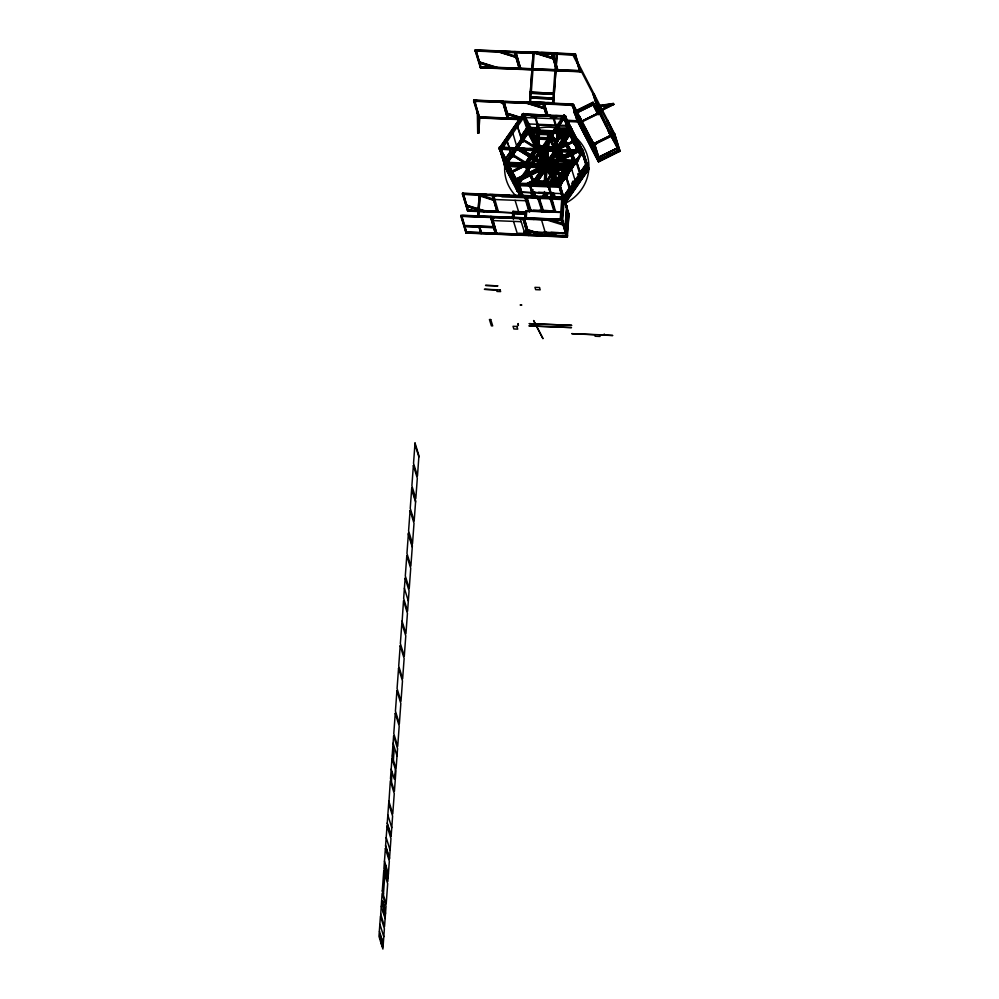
<?xml version="1.0" encoding="UTF-8"?>
<svg xmlns="http://www.w3.org/2000/svg" width="999" height="999" viewBox="0 0 999 999"><rect width="100%" height="100%" fill="white"/><g stroke="black" fill="none" stroke-linecap="round" stroke-linejoin="round"><path stroke-width="1.5" d="M536.875 124.463L536.288 138.337L537.175 138.374L537.724 124.338M551.61 134.003L553.571 139.76L537.999 139.136L538.648 130.17M556.83 126.111L557.355 125.25M380.731 914.21L382.093 893.531L386.026 906.23L384.54 926.523L380.619 913.835M388.961 801.585L390.322 780.906L394.255 793.606L392.769 813.898L388.848 801.198M402.135 621.39L403.496 600.711L407.43 613.386L405.944 633.691L402.01 621.003M392.495 757.304L393.119 748.726M379.87 939.272L378.971 936.35L380.444 916.058L384.378 928.758L382.892 949.05L379.87 939.272L380.257 933.878M382.48 903.321L382.642 901.098L384.915 908.416M383.266 894.542L383.341 893.456M391.421 781.668L392.12 772.077M383.379 894.929L384.865 874.637M385.714 865.171L385.402 869.517L388.074 878.171M393.381 760.189L394.018 751.61L392.757 747.552M380.656 941.795L381.044 936.413M385.664 874.462L385.901 871.165M383.604 906.955L383.766 904.719M383.441 913.098L383.791 908.403L381.655 901.535M381.431 944.317L381.83 938.935M383.903 914.572L384.24 909.889L385.464 913.848M390.01 832.791L390.06 832.055M384.752 910.651L384.89 908.353M395.479 769.717L394.293 779.095L391.183 769.08M382.954 942.569L382.629 947.027L381.506 943.393M562.225 219.318L460.914 215.222L460.914 216.321L562.187 220.304L562.25 219.418L462.487 215.484M562.125 220.105L460.839 216.109L466.096 233.067L567.37 237.063L562.125 220.105L563.798 197.24L462.512 193.244L462.512 194.343L563.798 198.339L563.861 197.452L540.584 196.528M541.321 52.56L575.399 53.896L580.581 71.753L480.407 67.795L475.162 50.837L475.224 49.95L538.224 52.435M473.688 100.125L473.688 101.236L572.814 105.145L572.814 104.033L473.688 100.125L478.446 115.497M464.76 225.437L464.76 226.536L493.568 227.672L493.631 226.773M474.45 100.362L479.508 117.795L474.875 101.748M466.933 205.282L466.858 206.169L484.103 211.526L484.165 210.639L466.933 205.282L466.958 206.468L484.103 211.526M474.6 100.862L474.537 101.748L476.024 101.324L476.086 100.437L474.6 100.862L474.625 102.048L477.01 101.361L477.072 100.474M466.958 206.468L467.02 205.582L483.179 210.602L483.116 211.488L484.165 210.639M466.096 233.067L461.401 216.808M513.274 212.887L467.694 211.101L462.512 193.244M496.878 67.345L495.829 68.194L479.67 63.174L479.645 61.988L496.878 67.345L496.815 68.244L479.57 62.875M480.407 67.795L480.407 66.696L555.794 69.668M479.795 118.019L478.696 133.179L477.759 133.142L478.808 117.77L520.666 119.418M477.759 133.142L478.096 128.596M477.222 194.892L477.285 194.006L493.444 199.026L493.469 200.212L476.236 194.855L476.298 193.968L493.381 199.912L480.606 195.305M479.32 193.769L477.697 216.771L479.32 193.769L480.207 193.943L478.533 216.808L480.157 193.794M495.829 68.194L495.891 67.308L479.732 62.288M498.626 51.074L498.563 51.973L515.796 57.33L515.771 56.144L499.612 51.124L499.55 52.01L515.709 57.03L498.626 51.074L499.55 52.01M491.108 217.507L491.108 216.408L496.291 234.253L491.046 217.295M492.707 195.542L492.782 194.643M499.925 101.374L499.862 102.26L502.734 103.159L502.797 102.26M493.469 194.68L498.526 212.1M493.568 226.561L493.494 227.46L464.697 226.323M499.2 149.138L538.523 150.687L499.2 149.138L499.263 147.14L538.661 148.901L529.582 148.551M503.184 102.398L503.184 101.299L508.366 119.143L508.441 118.244M496.228 234.041L496.291 233.154M497.827 212.075L492.644 195.329M503.933 162.213L503.858 164.211L503.996 162.425M519.38 118.169L507.629 114.523L507.604 113.337L520.529 117.345M504.557 164.236L504.42 166.021M514.36 51.698L519.418 69.131L514.36 51.698L536.775 52.585L536.713 53.471L552.872 58.504L552.934 57.605L539.722 53.496M514.997 52.622L514.997 51.523L520.179 69.368L514.935 52.41M520.117 69.156L520.179 68.269M512.437 217.432L512.799 211.426L526.685 211.975L526.273 210.652L563.086 212.1M512.874 217.033L512.799 211.426M513.199 218.706L513.723 211.463L514.185 212.924M513.261 218.918L513.786 211.676M513.761 218.731L514.11 212.725M519.093 183.404L522.652 196.016M519.243 183.891L519.18 184.79L520.666 184.353M519.343 184.191L519.268 185.077L521.653 184.39M521.353 163.998L521.291 164.897L524.163 165.784M521.853 166.708L521.977 164.922M525.786 114.435L525.711 115.335L524.225 115.759M522.34 164.048L522.277 164.935L524.075 165.497M544.205 107.792L526.972 102.435L526.91 103.334L544.143 108.691M526.76 114.473L526.698 115.372L524.313 116.059M544.055 108.391L527.897 103.372L527.959 102.472M521.74 195.792L521.678 196.678L524.55 197.577M524.55 165.921L524.475 166.821L523.988 165.21M547.527 102.61L553.508 102.847L529.52 101.698L529.458 102.585M553.796 97.865L553.796 98.963L529.87 98.014L529.87 96.915L553.858 98.077L529.87 96.915M554.145 93.082L554.133 94.181L530.219 93.244L530.219 92.145L554.208 93.294L530.219 92.145M533.204 51.873L533.191 52.822L557.117 53.771L557.13 52.822L553.483 104.258L557.167 52.972L533.204 51.873L529.557 103.309L533.254 52.023M522.777 196.416L522.852 195.517M525.237 165.946L525.174 166.845L524.675 165.235M505.781 161.925L527.971 128.996M525.936 165.971L525.874 166.87L525.374 165.26M528.671 129.021L528.608 129.92L524.075 115.26M522.764 217.857L527.822 235.289L523.189 219.243M524.375 195.891L528.995 211.95M522.914 218.356L522.852 219.243L521.053 218.694L521.128 217.794L523.014 218.656L520.142 217.757L520.067 218.656L522.939 219.543M531.843 131.356L529.458 132.043L529.27 130.357M527.022 164.223L526.96 165.122L525.462 165.547M523.401 218.781L523.464 217.894M524.999 196.815L525.062 195.916M528.009 164.261L527.934 165.16L525.561 165.846M524.912 217.72L525.337 211.925L525.799 213.386L522.502 213.262M528.633 165.185L528.496 166.97L525.624 166.084M524.987 217.932L525.412 212.125M525.474 217.732L525.736 213.174L467.632 210.889L467.694 209.99L496.391 211.126M525.724 218.182L526.273 210.652M532.904 231.83L524.812 231.98L566.658 233.629L567.707 212.525M525.811 218.431L526.361 210.901L562.787 212.225M537.362 231.756L525.224 231.743M526.161 218.881L526.773 210.664L526.81 211.388M527.197 210.939L526.323 211.363M534.34 114.773L539.06 131.144M533.329 131.418L533.266 132.305L530.369 131.406M529.67 184.99L529.595 185.889L525.274 184.54L525.337 183.641L528.221 184.54M526.361 234.303L566.52 235.876M535.039 114.798L540.197 132.58L540.259 131.693M530.357 185.015L530.294 185.914L533.891 184.877L534.128 181.83M527.809 229.72L527.747 230.607L544.979 235.964L545.042 235.077L527.809 229.72L527.834 230.906L543.993 235.926L545.042 235.077M527.834 230.906L527.909 230.007L544.055 235.04L543.993 235.926M535.601 131.506L535.539 132.392L539.135 131.369M531.006 209.965L530.057 210.939M539.123 132.417L536.251 131.531L536.251 130.419L537.3 130.669M536.588 131.543L536.525 132.43L539.223 131.656M538.011 114.922L537.949 115.809L535.252 116.583M537.749 146.915L536.675 146.878L537.337 137.912L563.736 138.948M538.086 127.997L538.086 126.898M533.778 196.815L534.103 192.332M533.828 196.978L534.153 192.47M538.698 130.32L537.512 146.466L538.511 146.703M545.129 148.114L544.83 152.148L541.033 154.033L537.537 151.86L537.812 147.74L541.595 145.866L545.129 148.114L545.067 147.178L545.629 148.988M534.615 196.84L534.94 192.357M539.485 130.207L538.873 139.311L537.337 134.328M534.752 197.015L534.989 192.507M538.449 146.503L539.622 130.357M534.927 195.767L535.139 192.819M535.889 182.555L535.826 183.441M538.723 143.769L539.685 130.557M536.338 181.88L536.213 182.567M538.049 152.347L538.723 148.376L542.132 146.428M538.761 147.615L538.836 146.716M540.259 132.792L540.197 133.679L539.572 131.656M539.747 148.938L539.635 150.824L541.196 151.786L542.894 150.949L542.994 149.063L541.433 148.102L539.747 148.938L541.458 148.189L542.994 149.063M543.306 103.983L543.306 102.872L546.79 115.01M544.143 103.109L547.489 115.035M539.697 164.723L539.76 163.836M540.197 167.432L540.322 165.647M530.307 209.927L530.344 210.589L542.42 211.064L538.374 197.427M540.684 164.773L540.746 163.873M554.757 211.101L542.644 211.076L538.598 197.44M545.779 103.184L545.716 104.071L544.23 104.495M544.23 131.843L544.155 132.742L539.835 131.393M542.257 164.623L542.195 165.509L537.687 150.949M546.765 103.222L546.703 104.108L544.318 104.795M508.416 164.186L542.894 165.547L543.019 163.761M540.596 153.759L543.943 151.598C546.116 152.522 541.995 150.861 544.155 148.589L544.742 148.039M548.326 184.141L547.702 182.118L547.702 183.217L541.758 182.992L541.82 182.093M545.491 131.893C545.042 129.395 545.978 134.066 548.364 132.78M546.99 159.952L544.355 150.312M542.445 183.017L542.519 182.118L543.081 183.941M543.968 164.897L543.968 163.799L507.005 162.338M552.16 54.083L552.16 52.984L557.342 70.829M552.922 53.222L557.979 70.654L553.346 54.595M541.683 210.377L537.637 197.852M543.818 184.378L543.743 185.265L548.076 186.613M553.234 54.008L553.171 54.908L555.556 54.221L555.619 53.322M543.131 197.527L543.394 192.819M544.118 184.053L545.254 167.37L546.178 167.407L545.042 184.091M546.078 156.131L548.001 130.894M546.94 148.139L547.002 147.253M548.176 131.106L548.613 133.604L549.313 133.629L548.813 132.018M542.644 211.076L542.619 210.414L548.663 210.652M543.843 197.29L544.18 192.645M545.679 184.927L546.815 169.418L545.879 169.38L544.73 185.302L547.989 186.313M546.94 154.857L547.277 150.2M547.502 147.103L548.026 141.109M548.189 137.8L548.526 133.142M549.837 115.385L549.775 116.284L553.034 117.283M544.055 197.565L544.492 191.571M546.952 157.879L548.863 130.719L549.375 132.73M554.632 53.284L554.57 54.183L553.071 54.608M543.319 210.439L539.26 197.914M544.767 197.327L545.104 192.682M547.527 159.54L548.888 140.934M544.83 197.54L545.179 192.894M545.854 183.579L546.878 169.63L545.879 169.38M547.589 159.753L549.063 139.598M549.3 136.488L549.575 131.631L548.826 138.649L537.112 138.374M547.989 163.948L547.852 165.734L572.489 166.708M547.002 183.192L547.077 182.305M549.562 148.239L549.625 147.352L550.187 149.163M548.788 165.772L548.926 163.986L557.067 164.148L550.973 163.898L552.459 168.694L571.116 169.43M544.305 148.039L550.262 148.277L550.262 147.165L550.886 149.201M548.963 132.517L550.449 132.093L550.524 131.194L549.025 131.618L549.05 132.817L551.436 132.13L551.436 131.019L549.125 131.918M532.504 102.909L553.446 103.746L553.446 102.635M545.754 218.744L545.691 219.63L562.924 224.987L562.986 224.101L545.754 218.744L562.986 224.101M549.487 166.908L550.124 167.82M545.354 232.317L546.028 235.077L541.508 219.842M546.678 219.668L546.74 218.781L562.899 223.801L562.837 224.688M571.615 170.255L552.397 169.493L550.911 164.71L551.56 155.782L572.814 155.382L574.812 161.426M550.961 164.847L551.61 155.931L572.989 155.532M551.261 165.185L551.198 166.071L549.712 166.508L565.284 176.224M553.134 139.872L551.997 135.24M553.571 139.76L552.085 134.003M556.48 131.543L554.083 132.23L554.02 133.129L556.418 132.43M557.767 131.493L557.592 133.154L554.72 132.255L554.72 131.156M552.397 169.493L553.009 160.427L574.775 161.289M554.732 211.551L550.686 196.928L552.872 203.983M556.493 115.647L556.431 116.546L553.721 117.32M551.386 196.953L555.681 211.95L555.744 211.051M553.633 169.543L554.283 160.627M555.731 147.39C556.893 149.513 558.641 148.039 554.87 152.098M552.16 197.577L552.222 196.678L562.699 197.053L561.076 220.055L560.189 219.88L561.913 197.165M552.41 196.241L552.622 193.307M553.159 185.964L553.184 182.342L553.184 183.441M552.472 196.453L552.684 193.519M553.434 183.242L553.371 184.128M556.118 147.615L556.268 144.468M556.493 141.533L557.167 131.044L556.056 147.402M557.417 131.468L557.979 134.378L558.741 133.516M554.083 186.001L554.308 183.067L545.129 182.917M557.092 145.966L558.104 131.081M557.979 134.378L552.759 116.396M558.266 131.993L558.204 132.879L559.69 132.455M558.366 132.28L558.291 133.179L560.676 132.492L560.739 131.593M557.155 156.955L557.217 156.156M574.75 162.238L572.764 156.194L551.51 156.593L552.984 161.376L574.75 162.238L574.875 160.627L573.051 154.733L557.892 155.369L549.388 139.073L557.717 155.22L557.117 165.896L545.679 181.806M539.472 131.156L559.602 131.943L559.615 130.994M556.043 184.852L555.981 185.752L558.853 186.638M561.026 116.721L561.088 115.834M555.057 211.026L554.982 211.913L550.561 197.615M562.012 116.758L562.075 115.872L563.873 116.421M558.678 184.965L562.237 197.577M563.648 116.821L563.723 115.934M562.699 132.567L553.833 147.677L562.574 133.491L561.738 132.992L563.224 137.412M517.557 183.791L559.365 184.99L562.937 197.602M561.413 164.111L562.837 170.717L569.88 170.991M561.95 156.793L562.062 155.195L555.631 143.506M561.888 164.098L563.286 170.579L564.048 160.052L562.912 156.393M562.425 156.781L562.537 155.17M565.147 131.768L564.922 133.554L567.32 132.867M557.042 178.883L562.799 170.567L562.912 168.956M562.837 170.717L562.1 167.345M563.548 160.989L563.611 160.19L574.875 160.627M566.071 132.705L566.133 131.806L567.932 132.368M572.127 53.983L572.065 54.87L574.937 55.757L575.012 54.87M567.469 128.059L567.469 129.158L557.267 128.759M569.555 104.121L569.492 105.007L572.365 105.906L572.34 104.72L570.541 104.158L570.479 105.045L572.265 105.607M567.719 132.767L567.782 131.88A42.32 40.197 -17.2 0 0 562.075 129.52M568.493 168.544L565.422 168.431C564.685 166.159 567.395 168.644 565.521 167.445M581.131 155.232L568.256 130.582M568.256 131.693L569.018 130.819M568.581 131.631L568.419 132.792L580.294 155.644M564.223 199.151L562.612 221.116L562.162 219.655M565.422 168.431L566.92 167.994L566.982 167.108M567.07 168.494L567.132 167.607M575.399 53.896L575.399 54.995L475.224 51.049L475.287 50.162L510.477 51.548M567.769 168.519L567.832 167.632M570.591 165.946L570.529 166.833L568.144 167.52L568.031 166.046M568.344 165.971L568.306 168.057M569.605 165.909L569.542 166.796L568.056 167.233M566.92 205.769L565.322 228.883L566.92 205.769L564.76 228.609M565.821 233.591L566.683 233.154L567.469 235.702L562 235.477M566.171 233.604L566.458 228.234M566.92 223.252C569.318 229.845 565.209 217.595 567.407 215.285M571.091 168.656L571.216 166.87M568.119 212.3L566.57 233.379L524.3 231.706M564.135 200.337L568.943 215.559L568.256 215.06M571.803 165.272L571.915 163.674L572.802 166.533M572.577 154.745L574.225 162.075L574.338 160.464M566.982 235.677L568.868 215.309M559.44 183.891L572.315 165.26L573.051 154.733L562.162 133.816L572.877 154.583L572.102 165.11L558.591 185.14M567.37 237.063L568.98 213.986L568.281 213.961L563.161 197.427L563.948 201.074M573.663 164.985L573.876 162.05L573.701 165.122M577.297 120.754L577.235 121.653L572.177 104.221L576.873 119.38M574.5 165.01L574.825 160.477L563.561 160.04L563.448 161.638L561.688 156.456M565.609 120.292L577.996 120.792L577.996 121.89L567.157 121.453M544.093 149.113L583.354 150.462L583.291 152.447L543.956 150.899L542.769 147.49L564.822 115.559L583.416 151.773L559.84 185.901L517.794 184.241L499.263 148.239L522.839 114.111L564.885 115.772L583.354 151.561L559.777 185.689L517.732 184.028L522.14 177.647M588.024 165.534L587.949 167.52L588.024 165.534L584.939 165.409M583.965 169.368L588.586 169.543L588.711 167.77M530.494 103.347L534.253 52.273M553.221 197.665L551.972 192.632L553.321 195.467M552.447 192.632L551.898 193.381M532.842 183.766L533.179 180.881L553.896 182.367L539.91 181.818M531.955 192.17L551.972 193.506L521.066 192.02M532.879 184.016L533.179 180.881M533.016 189.585L532.729 192.757L532.767 191.783M533.678 183.804L534.015 180.919M533.716 184.053L534.04 181.194M615.122 138.786L606.73 120.617L607.567 120.205L607.167 121.466L608.004 121.041M612.824 104.695L613.311 103.459L597.627 105.757L598.126 106.843L612.824 104.695L612.424 103.896L597.727 106.056M500.674 147.265L501.498 145.317L502.26 145.792L501.448 147.752M506.406 139.498L507.804 136.189M506.493 139.798L508.354 135.389L509.128 135.864L507.267 140.272M507.18 139.972L508.566 136.663M517.232 123.401L518.156 121.191M517.32 123.689L518.718 120.392M517.544 124.975L518.931 121.666M517.632 125.275L519.48 120.867M507.18 162.862L508.004 160.914L507.23 160.439M509.677 157.068L508.741 159.278L509.515 159.753L511.376 155.345M511.725 154.645L512.487 152.822L513.798 153.559M510.064 158.953L511.463 155.644M512.487 155.132L513.261 153.297M512.587 155.419C515.484 153.759 511.575 150.424 514.348 152.76L512.624 154.108M517.407 146.466L518.156 144.318L518.993 145.005L518.181 146.953M517.669 147.627L518.444 145.804L517.669 145.317M520.029 142.07L519.105 144.268L519.88 144.755L521.266 141.446M522.077 139.648L522.852 137.825L523.626 138.299L522.852 140.122M521.366 141.746L520.429 143.956L519.655 143.469M522.589 138.973L523.339 136.813L524.712 137.75L522.989 139.111M522.952 140.422L524.113 137.288M527.385 132.605L525.986 135.901L525.224 135.427M527.472 132.892L526.548 135.102L525.774 134.628M545.941 182.23L533.941 182.043L534.577 179.882L535.339 180.357M534.303 181.031L535.127 179.083M543.019 171.89L544.243 168.968L543.019 171.89L543.568 171.091M545.017 169.443L543.793 172.365L542.245 171.403M544.343 171.566L545.104 169.73L544.343 169.256M549.45 162.3L550.262 160.352M558.191 146.466L559.003 144.518M556.605 152.198L557.842 149.276L556.106 143.893M558.616 149.763L557.38 152.685L555.844 151.723M560.002 146.266L559.328 148.389L560.551 145.467L559.777 144.992M566.146 176.473L567.544 173.164L568.319 173.639L566.92 176.948L565.484 176.136L570.779 193.232M566.708 175.662L568.094 172.365L568.868 172.839L567.007 177.248M576.598 161.763L578.458 157.355L579.233 157.842L577.372 162.238L575.849 161.139M577.285 161.95L578.671 158.641L577.909 158.154M564.885 199.55L565.646 197.727L564.872 197.253M564.972 199.85L566.196 196.928M570.729 191.271L573.326 189.248L574.088 189.723L571.503 191.746L570.691 188.836C572.077 186.189 572.327 190.509 570.779 191.433M570.429 192.133L569.043 195.442L569.817 195.916L571.203 192.607M575.599 182.48L576.361 180.332L577.197 181.019L575.961 183.941M580.282 175.662L581.043 173.838L581.818 174.313L581.056 176.136M580.781 174.987C581.53 170.817 583.428 174.375 581.143 176.436M580.706 176.835L578.846 181.244L579.62 181.718L581.48 177.31L579.895 176.224M581.568 177.61L580.169 180.919L579.408 180.444L580.794 177.135L581.131 178.234M587.587 168.469L586.813 167.994L584.964 172.39L585.739 172.877L588.349 167.994L582.879 150.724L582.042 151.136M587.674 168.769L586.288 172.078L585.514 171.591L586.813 167.994M557.617 147.602L555.432 142.32L555.931 141.521L552.147 134.465L557.242 146.378M561.813 135.976L562.699 138.811L564.135 139.823L562.312 133.916L560.826 133.004L561.313 132.18L557.779 125.087L526.048 123.876M549.338 137.562L557.117 124.613M549.45 137.6L557.242 124.65M549.263 139.286L552.372 134.103C552.709 136.513 547.44 139.473 549.375 139.323M557.042 126.336L554.707 130.22L557.155 126.374M557.966 127.21L561.001 133.079L561.488 132.255L553.159 146.129L561.488 132.255L557.717 125.2M562.15 132.68L553.409 146.865L562.15 132.68L561.313 132.18M507.367 169.818L504.095 163.561L499.562 148.913L500.399 148.501L499.325 148.451L522.027 115.584M501.223 147.003L523.314 115.022L564.285 116.646L564.885 115.772M501.286 147.215L522.489 116.521M523.976 117.195L500.998 150.449L514.935 177.71M505.357 158.866L510.264 151.773M521.016 136.201L526.735 127.922M505.419 159.078L510.327 151.985M521.078 136.413L526.798 128.134M504.095 163.561L504.932 163.149L502.734 156.244M505.182 164.136L504.795 164.698L504.62 162.313M507.155 160.24L513.898 150.474M515.659 147.939L527.971 130.095L537.375 130.469M512.2 155.994L510.477 157.33L509.64 156.643L513.036 152.023M516.558 146.94L518.219 144.518M520.067 141.858L523.401 137.025L524.175 137.5L520.841 142.333C518.668 140.959 522.265 143.406 522.552 140.984M506.605 162.325L511.75 154.87L512.574 157.218L512.962 156.656L511.563 154.158M506.68 162.525L515.909 148.913M517.257 147.203L528.446 131.019L568.344 132.58L568.955 131.718L564.298 131.531M506.905 162.5C509.915 161.613 506.755 158.491 508.441 160.277M513.811 152.497L510.414 157.118M514.885 149.35L515.659 149.838L516.208 149.038M517.32 147.415L518.931 144.793M526.211 134.553L525.374 133.866L526.211 134.553L528.508 131.219L531.256 131.331M528.508 131.219L528.621 133.391L528.234 132.355M507.392 162.825L528.608 132.118M507.455 163.037L528.671 132.33M522.165 141.746L523.326 141.658L522.552 141.184M524.263 150.999L524.3 153.571L524.825 152.81M538.573 145.817L536.038 145.717L534.615 147.777L535.314 148.039M534.677 147.989L536.038 145.717M525.024 163.249L530.207 155.757M521.865 138.649L535.839 147.29L530.719 154.995M525.886 162L535.839 147.29M534.752 150.774L526.098 163.299L530.906 156.019L531.605 157.954L531.992 157.392L530.719 155.307M526.773 163.649L536.276 149.9M526.835 163.861L530.294 158.866M532.017 156.356L536.338 150.112M527.884 163.636L536.725 150.849M527.947 163.848L531.48 158.729M533.141 156.031L531.805 153.734L533.141 156.031L537.674 149.775M518.506 184.515L516.958 183.554L538.948 151.423L540.496 152.372L518.506 184.515L540.559 152.585M564.048 115.085L542.057 147.215L543.606 148.177L565.659 116.246L564.048 115.085L565.659 116.246M523.901 175.1L527.435 169.992M532.729 162.325L535.377 158.491M543.718 146.416L546.366 142.595M550.774 136.201L553.421 132.368M559.59 123.439L562.237 119.605M543.543 147.964L565.596 116.046M540.659 153.958L541.171 153.209M541.208 161.488L541.258 164.061L541.77 163.299M543.381 163.736L543.906 162.987L516.683 146.141M543.444 163.948L543.906 162.987M549.075 167.67L546.253 169.068L543.169 166.458L542.719 167.42M531.056 184.665L544.005 165.921L545.616 167.083L536.113 180.844M547.989 160.152L568.718 130.157M531.118 184.877L544.068 166.134M548.926 159.116L568.781 130.37M532.692 183.903L544.842 166.608M568.618 131.88L547.902 161.888L548.726 162.288L570.254 131.119M538.798 175.362L542.257 170.354M568.955 131.718L568.419 132.792L561.713 132.53M536.001 180.444L542.907 170.442M552.072 157.18L556.393 150.924M557.817 148.963L564.085 139.673M565.022 138.424L568.481 133.429M533.466 184.378L545.616 167.083M548.738 162.575L569.455 132.567M543.718 169.268L545.267 170.23L545.179 168.144M535.052 183.416L544.88 169.181L543.231 170.554M549.388 162.662L557.167 151.398L557.942 151.885L551.023 161.888M569.255 133.903L559.49 148.926M565.859 139.123L569.318 134.116M545.841 168.282L545.317 169.031L548.601 166.671M534.59 184.078L535.364 184.553L546.241 169.106M550.274 162.974L550.824 162.175L549.288 161.214L548.726 162.013L549.5 162.487L561.575 156.518M559.665 149.388L570.017 134.39M535.889 184.103L545.379 170.354M552.822 159.59L569.218 135.852M546.216 180.969L548.563 185.414L553.209 178.684C550.424 177.173 542.981 193.993 552.834 177.972L553.558 177.585M554.557 175.025L561.301 165.722L554.72 175.237M552.672 177.76L553.046 178.471L548.563 185.414M554.994 175.662L562.2 165.684L554.283 177.135L553.396 177.273M543.906 197.902L547.377 192.882M552.584 185.352L555.069 182.467L553.733 178.421M544.817 196.791L547.427 193.032M552.634 185.489L554.358 182.979M557.092 179.033L565.859 166.658M559.103 176.723L562.387 171.678L563.224 172.365L559.877 177.198L559.04 176.511L560.439 179.008L559.665 178.534M556.893 180.12L563.923 169.955L564.572 161.026L557.692 147.702L543.893 147.165M545.691 196.753L548.164 193.182M556.705 180.819L563.811 170.754M545.741 196.903L548.214 193.331M557.704 179.745L566.858 166.483L570.666 168.843M557.767 179.945L566.058 167.944M558.241 180.594L565.309 170.367M558.316 180.807L564.497 171.853M568.606 165.871L567.245 168.132L568.668 166.071M560.576 174.588L561.076 176.186L562.237 176.099M557.792 182.842L566.433 170.342M558.728 181.806L566.495 170.554M563.361 197.889L559.303 184.778L581.43 152.76M560.252 183.704L582.342 151.723L564.285 116.646L568.881 131.506L568.955 130.619L560.177 130.22M563.511 196.541L569.23 188.262L570.004 188.736L564.285 197.028M586.213 164.223L563.573 196.753L564.348 197.228L570.067 188.948L569.293 188.474M585.776 164.623L586.55 165.097L580.819 173.389L580.057 172.902M569.954 190.884L569.18 190.409L564.098 198.064M567.907 192.869L568.456 192.07M576.423 180.532L573.076 185.364L573.851 185.851L575.574 184.503M578.259 177.872L581.605 173.039L582.38 173.514L579.033 178.346C576.873 176.973 580.456 179.42 580.756 176.998L579.982 176.523M543.893 150.687L583.229 152.248L587.262 167.42L586.488 166.945L587.724 165.971L583.179 151.311M563.973 199.85L587.787 166.171M564.91 198.801L566.645 196.291L565.809 195.604M583.628 170.092L584.403 170.567L586.95 166.596L587.887 169.443L586.55 167.158M564.672 200.125L559.765 184.428L569.043 214.198M574.949 182.667L575.824 185.315L575.449 184.278M586.438 168.356L586.813 169.405L585.551 167.32M564.747 200.324L565.134 199.763L565.309 202.148M564.597 201.873L580.506 178.846M582.267 176.286L585.801 171.179M564.66 202.085L588.586 168.444M565.134 202.997L588.711 168.868L584.777 159.328M518.768 145.604L520.529 143.082M523.151 139.298L527.534 132.992M598.239 106.943L597.402 107.355L605.794 125.512L606.63 125.1L598.239 106.943L597.502 107.655L598.339 107.243M594.505 144.056L595.829 142.832L596.241 143.619L594.904 144.843L594.343 143.556L599.875 160.889L594.755 144.356M522.365 115.822L521.291 116.658L523.139 116.296L522.365 115.822L523.226 116.596L521.515 117.932M520.741 117.457L522.452 116.109M516.383 125.062L514.435 126.586L515.209 127.06L517.145 125.549M514.647 127.86L517.245 125.837M505.244 141.034L503.521 142.382L504.295 142.869L506.88 140.834M506.793 140.547L504.845 142.07L504.07 141.583M528.271 132.28L525.874 133.441L526.648 133.916L528.371 132.58M522.465 140.697L520.616 141.059M509.702 156.855L511.426 155.507M556.905 148.277L555.831 149.113L557.38 150.062L558.453 149.226L556.905 148.277L558.453 149.226M556.605 149.588L557.767 149.051M558.628 148.152L560.339 146.803M559.39 148.626L561.113 147.278L559.565 146.329M543.306 167.957L542.232 168.794L543.781 169.743L544.855 168.906L544.08 168.431M533.029 182.842L531.955 183.679L532.717 184.153M531.393 184.478L533.116 183.142M575.349 162.999L573.626 164.36L574.4 164.835L576.985 162.812L576.211 162.325M576.898 162.512L574.949 164.036L574.175 163.561M564.984 178.009L563.261 179.358L564.035 179.832L566.62 177.81M586.475 168.294L584.627 168.656M580.656 176.711L578.821 177.073M581.181 176.573L583.129 175.05L583.903 175.524L581.955 177.048M574.712 183.729L573.638 184.565L575.486 184.203M574.8 184.028C570.354 187.65 577.422 183.779 577.122 180.807M569.23 192.545L570.304 191.708M570.392 192.008L568.668 193.344L567.832 192.657M564.622 200.125L567.207 198.089L567.981 198.576L565.397 200.599L563.911 199.638L565.072 199.55M553.196 176.898L553.933 176.486M553.359 177.21L552.622 177.622L555.057 185.327M557.629 185.14L558.366 184.728M557.829 185.514L558.566 185.102M573.276 53.684L572.514 54.308L573.276 53.684L614.785 134.191L593.231 144.867M523.613 113.486L522.002 114.523L523.613 113.486L540.946 147.178L539.273 148.002M594.155 94.131L593.319 94.543L598.876 112.1L599.712 111.676L594.53 94.93L593.693 95.342M598.838 160.402L618.731 150.562L619.193 151.561L613.886 134.403L614.722 133.991L620.029 151.149L598.476 161.826L577.909 121.978L572.664 105.02L573.501 104.608L594.13 144.655M593.381 94.755L594.218 94.343M572.727 105.232L573.563 104.82M573.039 105.832L573.876 105.407M577.097 111.164L593.431 103.084L593.881 104.545L574.837 113.973L573.975 111.713L593.019 102.285L598.938 113.761M574.038 111.925L593.081 102.497M574.375 112.512L575.212 112.088M500.711 149.088L499.875 149.5L505.032 166.184L505.869 165.772M565.496 117.033L564.66 117.445L569.193 132.093L569.717 131.094M574.45 112.712L575.287 112.3M577.16 111.364L593.493 103.284M574.987 112.662L574.363 112.974L576.111 116.446M577.085 111.626L593.406 103.546L598.351 113.199M500.949 149.875L500.112 150.3L501.023 151.736L501.86 151.324L500.861 149.588L500.024 150L500.586 150.899L501.423 150.487M564.897 118.232L565.734 117.82L566.645 119.268L565.809 119.68L564.81 117.944L565.646 117.52L566.208 118.431L565.372 118.844M574.775 113.761L593.818 104.333M500.262 150.762L501.098 150.35M501.985 154.096L502.822 153.684M578.758 116.908L579.595 116.483M568.668 123.177L567.832 123.601L569.418 127.023M503.209 155.969L504.045 155.557M504.058 156.006L503.221 156.418L502.897 155.369L503.733 154.957L508.591 170.654L512.499 178.297M579.632 118.794L580.469 118.382M504.12 156.219L503.284 156.631L508.129 172.265M579.782 118.893L580.619 118.481L585.739 135.015L584.902 135.427L579.47 118.307L580.307 117.882L585.426 134.428M504.37 156.606L503.533 157.018L500.786 147.927M504.433 156.806L503.596 157.23L507.992 171.428M503.558 157.53L504.395 157.105M585.064 132.855L584.315 133.229L580.644 119.268L591.42 140.235M503.896 157.854L504.532 157.542M598.876 112.1L598.326 111.114L609.515 105.582M567.082 121.254L578.683 121.354M581.018 120.067L584.615 133.254M598.563 111.501L599.4 111.089M577.909 121.978L578.746 121.566M598.626 111.713L613.736 104.246L613.336 103.446L599.1 110.489L615.709 142.695M598.039 106.543L613.798 104.445L599.575 111.488L593.918 93.744L593.081 94.156L598.326 111.114M579.657 122.215L599.45 112.425L617.894 148.289L598.114 158.079L579.657 122.215L580.531 125M579.545 122.602L599.213 113.062M535.589 144.855L536.426 144.443L537.3 146.341M569.805 127.909L570.654 127.497M579.957 122.877L598.413 113.749M579.87 123.651L580.706 123.239M536.563 145.417L534.89 146.254L535.889 147.989M568.406 129.57L569.243 129.158M568.468 129.783L569.305 129.358M580.282 124.438L580.494 123.339M537.212 146.054L535.539 146.878L536.038 148.489M570.754 129.258L571.59 128.846M504.058 163.049L504.895 162.637L505.956 164.922M580.819 125.462L584.078 130.719M504.345 163.948L505.182 163.536M504.408 164.161L505.244 163.749L500.349 148.289L499.263 148.239M504.47 164.373L505.307 163.948M540.272 146.865L538.311 147.577L538.786 148.589M568.718 133.391L569.555 132.979M504.82 165.497L506.406 168.918L507.242 168.506L505.569 164.785L504.732 165.197L506.83 169.768M569.517 133.142L570.354 132.73L572.464 137.288L571.628 137.7L569.517 133.142L568.968 134.178M504.233 162.887L504.994 163.361L504.158 163.774L504.72 165.584L505.569 164.785M505.644 166.483L506.481 166.071M568.98 133.504L568.219 134.378L570.279 134.378M537.375 151.074L538.211 150.662M538.648 151.498L537.812 151.91L536.875 149.887M506.143 168.132L506.768 167.82M506.193 168.269L506.818 167.969M509.59 167.283L508.966 167.595L513.274 181.256L513.898 180.944M541.196 151.786L542.894 150.949M509.003 167.745L509.627 167.432M509.203 168.132L509.84 167.82L516.296 185.652M543.269 151.598L541.595 152.422L558.941 186.101L560.614 185.277L543.269 151.598L541.67 152.635M508.578 170.205L507.742 170.617L518.456 191.383L519.293 190.971M584.727 132.455L595.092 153.634L591.121 139.635M507.804 170.829L508.641 170.417M543.006 153.297L542.157 153.709L546.678 168.282L548.351 167.457L543.843 152.884M584.378 132.867L590.097 142.944M507.967 170.966L508.591 170.654M585.027 132.717L584.265 133.079L595.192 154.308L595.941 153.933M507.992 171.116L507.117 171.553L517.32 191.321L518.194 190.884L514.11 177.622L514.735 177.31L518.993 190.834L517.994 191.396M507.917 171.503L507.33 171.965L505.931 167.707L506.805 167.283L519.043 190.971L518.369 191.134M508.903 171.254L508.066 171.666L509.278 174.088L510.114 173.676M572.24 140.222L573.076 139.798M575.948 139.323L576.785 138.911M508.429 172.852L509.265 172.44M511.051 171.641L524.825 164.835L533.416 181.556L529.283 183.604M573.626 140.684L558.528 148.389L572.302 141.571M509.79 172.64L508.953 173.052L509.577 175.075M512.487 171.179L524.825 164.835M573.801 141.196L572.964 141.621L573.901 144.231L574.737 143.819M511.463 172.44L525.237 165.622L526.348 165.896L524.525 166.458L523.351 164.086M574.025 141.471L558.941 149.188M510.089 173.227L509.253 173.639L509.877 175.662M511.525 172.652L525.299 165.834M560.314 148.501L574.1 141.683M509.203 173.888L510.052 173.476M574.837 141.408L573.214 142.407L571.74 139.173M559.078 149.45L558.304 150.075L559.14 149.663M510.352 174.063L509.515 174.475L511.625 179.033M576.798 149.263L575.874 147.24L577.247 146.566L575.137 142.008L573.426 142.707L574.425 144.443L575.199 143.819L574.425 144.443M573.513 142.994L574.35 142.582M574.825 143.194L573.901 144.231M577.559 142.445L578.396 142.033L580.144 147.665M577.534 142.757L578.371 142.333M608.091 130.345L609.165 133.342L608.453 131.056M578.871 144.98L579.707 144.568L578.671 142.932L577.834 143.344L579.295 145.817L580.132 145.404L578.758 143.232M514.223 177.322L515.059 176.91L515.384 177.959L514.547 178.371M544.617 162.25L543.781 162.675L539.21 147.79L540.946 147.178M514.248 177.772L515.084 177.36L514.76 176.311L513.923 176.736L519.455 194.206L520.292 193.794M527.909 170.979L528.746 170.554M545.279 162.512L543.394 163.449L542.981 162.65M590.659 139.972L591.495 139.56L596.927 156.693L596.078 157.105L591.358 140.022M545.866 162.637L544.255 163.674L545.929 162.849M529.058 171.154L528.221 171.566L528.783 173.376M590.971 140.572L591.808 140.16M514.61 178.584L515.147 177.572L514.31 178.022L503.696 157.455M576.298 148.077L577.135 147.665M591.208 141.359L592.045 140.946L592.956 142.395L592.12 142.807L591.121 141.059L591.957 140.647L592.519 141.558L591.683 141.97M513.486 180.145L512.862 180.457L508.803 167.345L509.428 167.033L513.736 180.682L513.111 180.994M543.244 165.584L514.885 179.47L515.921 181.106L516.933 180.544L517.869 182.555M564.26 155.182L577.684 148.551L575.062 150.087M515.821 179.358L514.985 179.77L516.358 181.955L517.195 181.531L515.721 179.058M516.483 179.071L523.189 175.749M525.874 174.425L541.97 166.458M549.575 162.7L552.26 161.376M554.932 160.04L560.302 157.392M564.323 155.394L571.041 152.073M513.061 180.856L513.686 180.544M577.022 149.475L577.859 149.063M590.197 143.144L585.714 129.158L590.197 143.144L595.504 153.421M515.484 180.32L543.656 166.383L523.588 176.548M548.576 163.948L563.336 156.643M566.008 155.32L578.146 149.55M515.546 180.532L520.916 177.872M548.638 164.148L574.125 151.536M516.096 181.356L520.267 179.296M542.494 168.294L523.039 177.922L523.538 178.671L522.976 176.848M550.174 164.498L576.573 151.436M516.158 181.568L542.557 168.506M551.623 164.011L554.408 162.637M558.566 160.577L565.521 157.143M571.078 154.395L575.237 152.323M517.37 181.381L516.533 181.793L515.147 177.572L517.182 181.793M546.016 167.108L546.79 166.483M581.318 149.738L582.155 149.326M529.07 173.214L529.87 175.412L530.706 175L529.907 172.802M562.674 159.178L563.511 158.766M578.658 151.261L577.522 151.086M593.718 143.868L614.485 133.604L619.667 150.35L598.901 160.614M516.508 182.143L541.92 169.568L540.958 166.958L541.358 167.757M551.972 164.598L578.359 151.536M519.343 180.981L541.57 169.98M553.421 164.123L568.706 156.556M571.478 155.182L579.82 151.061M531.293 175.412L530.457 175.836L531.093 177.859L531.93 177.435L531.056 175.037M563.261 159.603L564.098 159.191L563.324 159.815M530.531 176.036L531.368 175.624M545.704 169.106L549.475 167.145L545.704 169.106L542.207 166.933M517.407 183.691L518.244 183.267M531.618 176.848L530.781 177.26L530.219 175.449M518.331 183.566L517.494 183.978L516.096 180.956M547.152 169.818L548.826 168.993M548.139 169.892L547.302 170.305L546.828 168.794M515.959 187.213L516.595 186.9M517.007 187.05L516.133 187.487L517.32 191.321M548.026 171.703L549.7 170.879M615.034 138.486L615.871 138.074M549.288 172.128L548.451 172.552L547.052 169.518L548.726 168.694L550.124 171.716M565.671 164.261L566.57 164.061M524.675 184.653L532.942 180.557L532.167 181.181M578.983 157.78L566.708 164.335L567.482 163.711M526.123 184.178L533.703 180.082L532.929 180.707M565.734 164.473L579.045 157.979M527.847 184.078L533.416 181.556M568.369 164.023L576.635 159.927M568.431 164.236L576.698 160.14M517.057 190.759L517.732 190.597L517.107 190.909L515.921 187.075M518.169 190.747L518.793 190.434M518.518 191.596L519.355 191.184M519.53 191.358L518.693 191.771L521.178 196.678M518.756 191.97L519.592 191.558M595.142 154.171L595.904 153.796M519.68 192.22L518.843 192.632L517.632 190.21M519.143 193.619L519.98 193.207L517.345 184.678M596.615 156.094L595.779 156.518L590.696 139.848M520.417 195.105L521.253 194.693M585.789 163.262L586.625 162.837L584.715 159.116M597.827 157.405L617.682 147.877M599.225 157.005L616.371 148.526M598.039 157.83L617.819 148.039M553.871 180.27L553.034 180.682L553.958 182.705M553.458 181.518L554.295 181.106M598.463 159.653L596.778 155.332M587.412 165.372L586.575 165.784L587.649 166.858M586.638 165.996L587.474 165.584M600.474 159.316L618.031 150.624M618.169 150.799L599.05 159.728L617.956 150.374L618.244 151.049M554.145 182.567L554.907 182.193M598.476 161.826L619.967 150.949M560.551 185.065L558.941 186.101M563.536 200.974L565.209 200.137L563.811 197.415M563.611 201.174L565.284 200.349M565.009 202.572L588.648 168.656L587.574 168.619M535.339 116.883L538.936 115.847M555.082 116.371L557.479 115.684L557.417 116.583L553.821 117.607M529.52 131.144L530.919 130.419L530.856 131.319L529.358 131.743M539.722 132.155L541.221 131.718M539.822 132.442L542.132 131.556M555.007 133.167L557.704 132.392M564.984 132.667L567.382 131.968M522.839 166.746L524.325 166.321M552.185 166.109L549.8 166.796L565.347 176.423M564.435 168.394L566.92 167.994M493.631 195.167L495.117 194.743L495.054 195.629L493.556 196.066M493.718 195.467L496.103 194.78L496.041 195.667L493.656 196.353M531.555 184.678L533.953 183.991M548.751 185.452L551.448 184.678L551.386 185.564L548.688 186.338M548.838 185.752L552.435 184.715L552.372 185.602L548.776 186.638M551.535 197.452L553.034 197.028M551.473 198.339L552.959 197.914M551.56 198.639L553.946 197.952M492.02 217.133L493.506 216.708L493.444 217.595L491.958 218.032M613.136 134.828L611.5 135.077L611.9 135.864L613.536 135.627M557.717 155.22L572.877 154.583M572.927 156.331L551.548 156.731M572.315 165.26L556.955 165.747L546.316 181.144L533.204 181.156M551.848 193.232L552.897 193.381L553.708 197.677M537.687 125.175L556.331 125.911M537.362 133.479L551.46 134.041M537.212 137.35L549.325 137.825M547.577 53.009L575.461 54.108M475.162 50.837L575.324 54.795L580.581 71.753M555.869 69.88L480.469 66.908L475.224 49.95M557.417 69.942L580.644 70.854M480.344 67.595L580.506 71.541L580.581 70.642L557.342 69.73L555.644 64.223M544.542 102.497L529.52 101.698M473.751 100.337L503.946 101.536L509.003 118.956L504.37 102.909M504.795 101.561L572.877 104.246M529.495 103.109L530.432 103.147M553.421 104.046L552.484 104.008L556.306 53.134M550.936 115.434L522.777 113.911L540.047 147.377L546.366 167.695M555.606 115.609L564.947 115.984M478.359 113.362L477.435 113.324L478.359 113.362L478.696 132.005L477.772 131.968L478.696 133.179M523.376 115.235L562.837 116.796M524.088 117.532L565.059 119.143M478.871 116.883L520.741 118.531M478.933 117.083L514.622 118.494M567.22 120.567L576.51 120.929M520.741 119.63L478.871 117.982L473.626 101.024L572.752 104.932L578.159 122.365L578.995 121.953L573.501 104.608M558.691 125.162L567.02 125.499M567.544 127.185L559.14 126.848L560.576 131.518M527.822 127.385L536.575 127.735M557.205 128.546L568.069 128.859M536.638 127.934L527.884 127.597L527.959 126.698M527.135 129.408L567.882 131.668M542.457 130.669L562.325 131.456M551.51 131.231L545.554 130.994L548.426 131.893M554.795 131.369L558.116 131.493M564.373 131.743L569.018 131.93M563.011 138.561L563.661 138.849L559.552 131.793L539.622 131.456M529.458 130.844L538.698 131.418M539.56 131.244L547.939 131.781M548.801 131.606L557.167 132.143M532.342 131.381L553.046 132.193M554.083 132.23L560.676 132.492M532.867 131.606L537.537 131.793M530.119 132.18L566.545 133.616M530.182 132.392L566.608 133.829M536.5 134.291L551.098 134.865M477.697 132.929L478.633 132.942L478.271 113.074L477.335 113.037L477.697 132.904M538.024 138.661L552.709 139.048L538.936 138.511M547.927 141.383L548.851 141.421M547.877 142.045L548.801 142.083L548.239 140.272M543.668 146.703L546.815 147.04M556.918 147.228L547.689 146.865L548.189 148.876M543.743 146.915L556.992 147.44M543.793 147.602L546.753 147.927M544.243 147.827L556.381 148.302L547.677 147.964M538.723 148.376L537.862 148.551M503.871 147.527L525.037 148.364M540.209 148.776L554.07 149.326M554.682 149.538L575.861 150.374M580.394 150.549L583.354 150.462M544.892 149.163L549.512 149.35M540.534 149.675L543.456 149.8M583.291 151.349L544.03 150.012M502.285 148.364L505.307 148.489M540.596 149.887L543.518 150M552.297 150.35L556.131 150.487M577.31 151.324L580.332 151.436M544.28 151.199L544.979 151.236M538.498 151.386L537.574 151.349L541.52 153.796M552.947 161.226L574.712 162.088M569.542 164.798L574.163 164.985M507.067 162.55L527.085 163.337M533.254 163.574L543.968 163.799M549.587 164.223L552.672 164.348M550.911 164.71L572.165 164.311M503.858 163.112L542.957 164.648M557.155 165.21L547.989 165.06M563.324 165.447L572.552 165.822M584.877 166.296L587.949 166.421M584.815 167.195L587.887 167.32M508.479 164.385L542.357 165.722M549.462 166.009L572.552 166.92M542.245 166.421L543.169 166.458M509.103 165.31L522.964 165.859M527.584 166.046L541.446 166.583M553.171 167.045L559.328 167.295M562.4 167.42L571.64 167.782M554.77 167.32L557.854 167.445M504.62 165.547L505.631 165.384L504.557 165.347L520.242 195.829M525.112 166.358L526.186 166.396M509.04 166.209L542.919 167.545M546.241 167.62L545.254 167.37M553.096 167.944L562.337 168.307M509.103 166.421L527.584 167.145M530.669 167.27L538.361 167.57M553.171 168.157L562.4 168.519M552.41 168.544L571.066 169.281M552.347 169.343L571.303 170.092M562.799 170.567L569.83 170.841M544.268 170.504L548.476 170.667M533.916 181.756L555.144 182.655M554.37 183.279L534.89 182.305L544.205 182.879M536.575 183.679L554.133 184.378M560.077 187.275L519.105 185.664L518.331 183.167L559.303 184.778M548.364 185.04L554.532 185.29M538.586 192.283L547.252 192.632M552.772 193.269L562.05 193.631M520.791 192.32L530.781 192.732L531.893 196.341M521.715 195.329L533.054 195.929M462.574 193.456L486.738 194.405M489.76 194.53L509.69 195.317M514.31 195.492L537.487 196.416M538.274 197.665L526.223 196.741L529.857 208.491M538.498 197.677L550.586 198.152M538.336 197.877L526.286 196.953L526.985 196.978L530.968 210.402M538.573 197.889L550.649 198.364M525.299 197.752L501.948 196.84L501.623 195.804M526.411 197.889L538.486 198.364M538.723 198.376L550.799 198.851M537.412 198.601L540.696 198.576M551.011 199.076L564.185 199.6M537.474 198.801L540.247 198.913M493.931 199.488L526.223 200.749M539.36 210.29L542.357 210.851L530.269 210.377M533.391 210.265L548.826 210.777M542.582 210.864L554.67 211.338M547.265 211.825L556.618 212.188M526.735 211.139L563.049 212.562M541.945 211.988L549.512 212.287M512.862 211.638L526.273 211.963M467.757 210.202L472.29 210.377M475.312 210.502L479.845 210.677M482.867 210.801L497.964 211.388M526.286 212.837L512.812 212.3L513.136 213.349L514.073 213.386L513.661 212.35M513.723 212.562L525.337 213.024M477.659 216.621L478.496 216.658M547.539 220.08L520.367 219.006L525.124 234.39M550.511 220.192L562.649 220.679M492.395 220.554L521.203 221.691M464.085 225.487L494.293 226.673M464.16 225.712L494.355 226.91M550.986 232.292L558.553 232.592M561.588 232.705L564.61 232.829M543.493 232.243L558.628 232.842M524.85 232.467L523.926 232.43L524.313 233.679L525.237 233.716M518.444 233.242L525.174 233.504M531.106 234.266L525.636 234.053L524.85 231.506M541.258 234.665L556.393 235.264M567.37 235.951L466.096 231.968L466.034 232.854L567.307 236.85M466.158 232.168L496.353 233.366M499.438 233.479L527.11 234.578M536.401 234.94L539.51 235.065M541.883 235.152L551.161 235.527M561.238 235.926L567.444 236.164L562.187 219.206M533.079 131.93L536.188 132.055M543.98 132.38L554.87 132.842M574.912 54.57L573.114 54.021L573.051 54.908L574.85 55.469M538.661 53.434L551.598 57.455M552.959 58.791L535.726 53.434L535.789 52.547L536.713 53.471M530.894 103.397L544.118 107.505M548.788 116.234L553.121 117.582M533.528 115.335L531.368 114.66L531.293 115.547L534.552 116.558M533.266 115.509L530.382 114.623L530.319 115.509L534.64 116.858M507.692 113.624L519.443 117.283M507.542 114.223L520.467 118.244M557.567 131.955L555.781 131.406L555.706 132.293L557.504 132.855M548.326 131.593L546.54 131.044L546.478 131.93L548.264 132.492M539.922 131.681L543.169 132.692M537.237 131.568L539.023 132.13M530.107 131.593L532.28 132.268M571.153 167.757L568.369 167.158M539.635 165.622L542.507 166.508M525.699 165.185L528.571 166.084M558.766 186.351L556.967 185.789L557.03 184.89L558.828 185.452L552.147 173.152M544.805 184.415L548.051 185.427M524.525 196.391L522.727 195.829L522.664 196.716L524.463 197.278M606.63 125.1L605.369 124.675L614.173 141.733M561.201 132.705L561.888 133.104M555.169 142.757L556.58 143.469L558.041 148.414L556.655 147.565M522.215 115.322L527.522 130.457L526.748 129.982M581.955 152.298L587.262 167.42M558.453 145.317L559.228 145.792M557.592 148.464L558.366 148.938M516.495 123.601L522.052 139.56M527.497 131.806L529.008 132.83M585.701 167.82L587.212 168.843M585.789 168.107L586.563 168.594L584.852 169.93L584.078 169.455M583.566 169.88L584.403 170.567M578.296 173.564L580.831 175.137M521.928 138.849L535.901 147.502M578.359 173.776L580.906 175.349M521.341 139.398L535.389 148.252M571.416 170.379L566.346 167.245L567.245 168.132M577.772 174.313L580.506 176.211M535.976 148.988L535.202 148.514L536.038 149.201M541.008 153.946L537.537 151.86M548.938 160.677L549.712 161.151M532.754 154.982L533.528 155.457L532.904 153.434M563.011 173.701L563.786 174.176L563.149 172.153M506.131 138.611L511.688 154.558M573.064 181.031L575.724 182.842L574.887 182.155M519.343 147.952L516.745 146.353L512.862 133.292M523.226 150.362L543.968 163.199M542.082 162.937L516.158 146.903L516.995 147.59L512.337 154.333M564.76 176.973L547.914 166.546L548.501 165.996M572.539 181.781L575.874 183.641L576.635 181.818L575.874 181.331L575.199 183.604M517.519 147.914L542.145 163.149M547.976 166.758L563.536 176.386M572.602 181.993L575.324 183.716L575.824 185.315M518.918 149.163L541.97 163.424M564.497 177.535L549.05 167.807L548.538 168.569L562.624 177.285M573.401 182.867L577.31 185.464M530.831 157.48L531.605 157.954M517.107 149.126L541.833 164.423M572.877 183.629L576.785 186.214L571.665 183.042M517.182 149.326L541.52 164.398M549.875 169.568L562.687 177.497M529.245 157.442L530.581 159.728L529.807 159.253M559.502 176.161L560.826 178.446L560.064 177.972M514.822 149.151L515.659 149.838M544.792 168.706L544.018 168.232L544.492 169.755M544.168 168.731L545.654 169.668M571.241 188.037L572.015 188.511L568.606 193.132M500.936 146.116L501.71 146.603M525.724 162.238L526.56 162.924L511.5 153.646M570.479 190.135L569.705 189.66L585.202 167.208L586.276 167.258L564.572 198.976M510.988 154.395L524.962 163.049M511.051 154.608L523.751 162.462M570.142 191.209L569.18 190.409M510.689 155.17L512.962 156.656M569.617 191.521L571.878 192.944L565.871 175.574L571.478 193.506L570.704 193.032M510.964 156.056L511.738 156.531M512.574 157.218L506.505 139.648M565.871 195.816L566.645 196.291M507.467 161.126L508.241 161.601M506.68 161.239L507.455 161.713M535.901 179.558L536.675 180.045L535.439 182.967L534.665 182.48M506.918 161.925L507.692 162.4M566.658 198.888L567.432 199.375L565.484 200.886L564.71 200.412M535.689 180.894L536.463 181.381M504.557 162.113L505.332 162.587M564.922 201.099L565.696 201.573M534.74 182.717L535.514 183.192M534.989 183.504L535.764 183.991L535.264 182.38L535.364 184.553M518.444 184.303L516.958 183.554M571.977 154.62L561.663 134.628L575.349 161.451L553.009 160.427M557.18 165.097L558.441 169.593L557.467 165.409M526.972 102.435L527.897 103.372M551.61 173.926L558.054 185.914M551.073 174.713L556.793 185.352M575.262 144.031L574.263 142.283L576.411 146.978M586.8 165.072L587.824 166.708M548.301 169.48L547.827 168.868M553.596 182.492L554.495 183.941M555.519 185.502L555.044 184.902M554.02 183.341L554.595 184.241M518.431 189.66L518.993 190.572M545.454 181.331L547.764 185.689M551.972 193.506L551.585 192.795M504.582 157.879L509.228 166.87L512.724 178.159M510.377 169.093L515.034 178.084M613.798 104.445L613.398 103.659M572.439 54.096L613.948 134.615M612.974 134.341L618.506 151.673L618.094 150.874M617.844 146.816L620.029 151.149M599.088 112.899L617.17 147.84M618.369 150.212L618.681 150.824L616.595 143.681M592.594 103.496L597.689 113.386M598.151 114.848L593.044 104.957M608.578 152.897L609.078 154.77M607.829 153.272L608.329 155.145M580.219 119.468L591.008 140.447M572.664 105.02L593.294 145.08L614.01 134.815L613.536 133.816L593.656 143.656L599.313 161.401L577.959 119.942M575.861 113.324L580.382 122.19M580.069 122.003L575.611 113.349L579.495 120.966M580.968 124.788L580.182 122.253L598.551 157.854M574.662 111.613L575.074 112.4M580.169 122.29L579.957 123.389L576.935 117.445M586.201 134.815L589.023 140.285M573.975 111.713L575.724 115.185M577.847 121.766L598.413 161.613M568.219 129.346L581.218 154.533L577.247 141.858M570.267 135.077L573.051 140.484M574.425 143.132L579.957 153.858M557.817 127.185L560.826 133.004M571.578 155.17L563.124 139.635L561.363 133.966L563.861 140.21M572.939 157.742L574.388 160.614L573.014 156.181M551.798 135.29L555.432 142.345M562.799 156.656L567.057 164.91M564.572 160.227L549.787 131.556M559.365 150.812L560.714 153.434M562.812 157.58L566.121 163.923M556.967 147.315L548.863 131.818M557.454 148.351L565.983 164.872M558.778 151.711L565.009 163.786M550.998 162.987L550.586 162.2L551.148 164.011M543.943 151.598L544.343 152.397M559.715 185.477L542.507 152.21M559.365 184.99L559.84 185.901M521.94 114.323L539.26 148.102M538.823 149.013L529.045 130.145M540.934 153.097L543.044 157.193M551.848 174.238L547.627 166.059L545.953 166.895L555.806 185.976M555.407 181.269L556.855 184.153M529.67 132.155L537.35 146.94M548.251 168.082L551.136 173.751M527.435 128.971L537.986 149.425M540.097 153.509L542.919 158.966M547.202 167.283L556.818 185.901M531.73 137.363L536.65 146.903M529.47 133.729L532.991 140.547M549.525 172.59L550.936 175.312M555.569 185.315L554.108 182.43L554.857 182.055L553.758 178.471M544.255 163.674L527.372 130.969M527.934 132.78L535.027 146.616M537.075 150.499L541.296 158.679M546.578 168.918L555.082 185.477M541.508 168.781L541.92 169.568M540.322 167.27L541.296 169.88L540.884 169.093M534.49 181.606L525.961 165.085M528.196 170.217L533.791 181.156M525.049 166.146L533.229 182.08M522.502 178.184L522.914 178.971L522.352 177.16M500.349 148.289L517.707 182.03M517.782 182.692L501.036 150.137L500.187 150.549L517.644 184.453M504.495 157.705L515.109 178.272M505.469 164.273L506.893 167.033M510.689 174.301L511.9 176.661M516.745 186.126L521.116 194.493M505.556 165.172L517.944 191.009M519.53 192.42L520.916 195.105M586.675 165.185L588.798 169.318L565.134 203.384A42.32 40.197 -17.2 0 0 576.51 138.137M520.292 196.104L504.745 165.797A42.32 40.197 -17.2 0 0 517.032 196.978M607.567 120.205L615.958 138.362M583.116 151.511L581.718 148.489L580.881 148.901L582.192 151.623M568.231 122.34L570.342 126.91M567.395 122.752L569.505 127.323M578.009 149.563L576.635 146.616L575.874 147.24M572.652 138.961L574.05 141.995L569.13 126.124L569.979 125.712L571.278 129.932M537.4 146.628L536.001 143.606L534.328 144.43L535.726 147.465M534.752 145.267L535.626 147.165M504.495 157.405L502.385 152.847L501.548 153.259L503.658 157.817M597.627 105.757L598.126 106.843M552.747 193.132L552.484 192.695M599.45 112.425L579.482 122.39L579.932 123.864M593.019 102.285L593.468 103.759M593.194 104.645L592.457 102.81L592.782 103.859M598.264 157.193L599.338 160.402M598.189 157.143L598.975 159.69M597.752 157.367L598.538 159.902M572.814 104.033L573.738 107.005M575.861 113.898L577.572 119.405M553.084 55.944L554.358 60.077M582.717 152.934L586.888 166.383M555.794 66.945L551.535 53.159L556.58 70.592M582.405 153.759L586.488 166.945M578.084 141.446L579.395 145.667M573.001 133.529L576.923 146.229M571.59 130.532L570.279 126.311L569.442 126.723L574.388 142.72M565.184 116.433L567.307 122.889M564.173 117.395L567.794 129.121M564.11 118.294L568.194 131.481M568.756 133.292L569.218 134.99M582.23 177.934L576.236 160.577L581.843 178.509M567.27 132.542L558.104 132.18M576.273 162.55L581.068 178.022M579.545 175.412L580.369 177.76M554.133 94.181L530.219 93.244M573.376 160.427L563.324 140.996M553.796 98.963L529.87 98.014M570.566 155.394L569.605 152.785L570.167 154.608M571.865 164.473L572.739 167.333M562.062 134.952L563.436 139.385M562.425 139.198L558.591 131.756L557.754 128.097M571.153 167.62L575.087 180.32M558.241 128.109L559.065 131.781L557.754 127.522M557.267 127.522L558.628 131.905M574.55 183.229L575.049 184.84M553.446 116.421L558.678 133.304M558.054 132.392L558.678 134.415M563.861 158.804L564.423 160.614M564.81 161.838L564.235 169.006M562.487 155.981L563.998 160.864M562.437 156.406L563.973 161.813M562 155.994L563.886 161.626M544.567 104.495L547.976 115.522M545.142 108.604L547.277 115.497M557.392 148.139L555.844 143.144L557.355 147.989M557.929 149.575L557.155 149.101M557.117 148.526L555.993 144.73M562.262 165.31L563.436 169.131M546.153 114.086L542.744 103.059L546.091 114.972M555.544 143.956L556.693 147.715M561.825 164.897L563.336 169.78M558.054 157.293L559.04 161.476L557.991 158.104M557.854 159.203L558.553 161.451M556.805 156.943L556.231 164.111M561.351 175.062L561.85 176.673M553.821 161.413L553.246 168.581M551.56 155.782L552.659 159.303M568.98 215.085L563.736 198.139L462.45 194.143L467.694 211.101M559.128 186.426L562.3 196.678M538.086 124.65L539.835 130.282M545.154 148.839L541.208 146.391M545.566 150.899L549.55 164.91L545.042 150.337M537.824 126.036L539.135 130.257M537.762 127.31L538.761 130.519M538.873 131.631L539.497 133.654M544.867 150.874L549.487 165.797M550.149 168.107L550.711 169.917M545.179 152.647L548.339 162.849M544.08 153.147L544.992 156.069M548.476 167.757L548.975 169.48M547.14 163.948L548.039 166.858M548.201 167.37L548.663 168.893L546.99 169.718L546.528 168.194M538.861 138.699L537.35 133.804L536.513 133.779L538.036 139.286M541.396 148.726L542.295 151.636M542.694 152.71L547.514 167.869M541.083 148.139L541.982 151.049M554.083 193.319L555.332 197.365M538.961 147.502L543.019 160.614M545.029 167.632L540.521 153.072L544.63 168.207L543.094 167.245L538.199 151.511M539.785 152.11L517.669 183.828L518.394 183.366L521.965 195.991M539.872 153.559L544.255 167.158M551.972 192.632L552.847 195.467M532.692 130.494L532.554 131.169M538.586 149.8L499.325 148.451M539.348 153.159L543.868 167.732M538.386 150.974L542.894 165.547M552.397 197.228L548.476 184.553L551.885 196.703M551.698 197.19L547.777 184.528L551.198 196.678M536.376 148.414L531.493 155.482M545.142 182.23L545.641 183.828L544.443 182.205L544.88 184.703M549.949 198.339L553.97 211.313M523.826 116.708L527.909 129.895M528.621 133.391L527.347 131.306L527.847 132.917M527.847 131.88L522.702 139.336M542.382 183.916L541.758 181.88L541.758 182.992M522.939 142.22L522.115 139.872L517.519 146.828M516.87 124.65L521.665 140.135M540.834 204.645L542.682 210.627M529.308 172.377L528.683 170.354L527.847 170.767L528.471 172.79M529.295 173.489L529.87 175.412M532.792 192.208L534.103 196.453M534.065 196.915L529.994 183.828L533.416 195.979M533.229 196.878L529.295 183.804L532.717 195.954M503.683 102.885L506.243 111.151M533.416 218.182L533.841 219.543M530.457 211.114L525.761 195.954L529.97 210.627M524.937 196.603L529.695 211.975M519.542 184.865L522.727 195.117M518.331 183.167L522.065 195.205M517.257 183.192L521.64 196.978M515.447 178.159L519.855 192.37M518.194 188.848L518.831 190.984M525.274 212.812L525.686 213.848M513.723 183.516L513.386 182.942M523.888 219.268L528.583 234.428M504.283 157.005L508.429 170.404M523.326 218.569L528.583 235.527M526.473 234.078L525.686 231.543L526.436 234.553M499.625 148.014L504.158 162.675M525.262 231.281L526.123 234.066M515.072 200.312L519.005 213.012M524.737 231.731L525.599 234.515M513.536 221.391L517.457 234.091M462.1 216.833L466.72 232.879L461.6 216.346M414.922 444.268L418.856 456.968M411.638 489.31L415.572 502.01M408.341 534.365L412.275 547.065M404.395 588.311L408.329 601.011M393.082 743.206L397.015 755.906M394.942 777.072L395.367 778.433M387.837 815.022L391.758 827.721M387.25 822.989L391.183 835.688M386.188 837.549L390.122 850.249M385.602 845.504L389.535 858.203M384.465 861.126L388.399 873.825M382.442 890.571L383.466 893.843M381.705 900.836L385.514 913.136M381.318 906.218L385.127 918.531M379.982 924.437L383.791 936.75M379.483 931.355L383.291 943.668M381.668 941.17L382.792 944.792M551.573 134.865L553.084 139.748M507.604 113.337L507.629 114.523M479.645 61.988L479.67 63.174M538.848 128.122A42.32 40.197 -17.2 0 1 556.068 127.922M546.665 169.056A1.561 1.486 -17.2 0 1 545.904 168.819M383.741 871.003L382.255 891.295L386.188 903.995L387.674 883.703L383.741 871.003M385.389 848.476L383.903 868.768L387.837 881.468L389.323 861.175L385.389 848.476M387.038 825.948L385.552 846.253L389.485 858.953L390.959 838.648L387.038 825.948M388.673 803.421L387.2 823.725L391.121 836.425L392.607 816.121L388.673 803.421M391.97 758.378L390.484 778.671L394.418 791.37L395.904 771.078L391.97 758.378M393.618 735.851L392.132 756.143L396.066 768.843L397.552 748.551L393.618 735.851M395.267 713.323L393.781 733.616L397.714 746.315L399.2 726.023L395.267 713.323M396.915 690.796L395.429 711.088L399.363 723.788L400.836 703.496L396.915 690.796M398.551 668.269L397.078 688.561L400.999 701.261L402.485 680.968L398.551 668.269M400.199 645.741L398.713 666.046L402.647 678.746L404.133 658.441L400.199 645.741M401.848 623.214L400.362 643.518L404.295 656.218L405.781 635.913L401.848 623.214M405.144 578.159L403.658 598.463L407.592 611.163L409.078 590.859L405.144 578.159M406.793 555.644L405.307 575.936L409.24 588.636L410.714 568.344L406.793 555.644M408.429 533.116L406.955 553.409L410.876 566.108L412.362 545.816L408.429 533.116M410.077 510.589L408.591 530.881L412.525 543.581L414.011 523.289L410.077 510.589M411.725 488.061L410.239 508.354L414.173 521.053L415.659 500.761L411.725 488.061M413.374 465.534L411.888 485.826L415.821 498.526L417.307 478.234L413.374 465.534M415.022 443.007L413.536 463.311L417.47 476.011L418.943 455.706L415.022 443.007M463.274 193.481L468.331 210.914L463.274 193.481M475.986 50.187L481.043 67.62L475.986 50.187M478.883 226.199L480.781 233.441L478.883 226.199M479.57 226.224L481.481 233.466L479.57 226.224M490.472 216.583L495.529 234.016L490.472 216.583M492.082 194.618L497.14 212.05L492.082 194.618M491.87 216.646L496.928 234.078L491.87 216.646M492.107 217.432L492.045 218.319L494.43 217.645L494.493 216.746L492.107 217.432M500.911 101.411L500.849 102.298L502.647 102.86L502.709 101.973L500.911 101.411M502.559 101.473L507.604 118.906L502.559 101.473M515.759 51.761L520.816 69.181L515.759 51.761M526.323 183.679L526.261 184.578L529.507 185.589L529.57 184.69L526.323 183.679M524.163 217.919L529.208 235.352L524.163 217.919M518.206 323.601L518.331 325.462L518.206 323.601M530.269 184.728L530.207 185.614L532.904 184.84L532.966 183.941L530.269 184.728M546.191 232.355L546.865 235.102L546.191 232.355M551.51 164.073L552.834 169.368L551.51 164.073M552.097 155.956L553.434 161.251L552.097 155.956M552.347 156.618L551.86 164.086L552.347 156.618M556.63 164.273L557.954 169.568L556.63 164.273M558.391 156.793L558.029 164.261L558.391 156.793M561.563 219.393L566.608 236.825L561.563 219.393M574.762 54.083L579.82 71.516L574.762 54.083M571.977 156.219L571.603 163.686L571.977 156.219M560.676 183.092L559.915 184.915L560.689 185.389L561.45 183.566L560.676 183.092M561.238 182.293L560.002 185.215L560.776 185.689L562.012 182.767L561.238 182.293M570.342 191.833L568.493 196.241L569.255 196.716L571.116 192.32L570.342 191.833M524.837 151.361L524.875 153.921L524.837 151.361M532.192 153.172L528.858 158.004L529.632 158.479L532.966 153.646L532.192 153.172M551.298 175.2L546.853 182.08L551.298 175.2M557.854 165.709L552.522 173.863L557.854 165.709M571.203 165.147L558.204 184.428L571.203 165.147M585.714 164.41L579.982 172.702L580.756 173.177L586.475 164.897L585.714 164.41M596.715 142.382L594.592 144.343L595.004 145.142L597.127 143.182L596.715 142.382M511.326 155.22L510.252 156.056L512.1 155.694L511.326 155.22M535.901 182.18L534.827 183.017L536.675 182.655L535.901 182.18M582.105 152.785L581.031 153.621L582.879 153.259L582.105 152.785M582.205 153.084L580.481 154.433L581.256 154.907L582.966 153.559L582.205 153.084M565.759 177.035L563.811 178.559L564.585 179.033L566.533 177.51L565.759 177.035M583.678 174.251L581.093 176.274L581.868 176.748L584.452 174.725L583.678 174.251M572.764 190.047L570.829 191.571L571.59 192.045L573.538 190.522L572.764 190.047M579.158 115.647L578.321 116.071L579.72 119.093L580.556 118.681L579.158 115.647M570.554 127.198L569.717 127.622L571.178 130.095L572.015 129.683L570.554 127.198M580.544 122.964L580.894 125.712L580.544 122.964M504.807 162.35L503.971 162.762L506.081 167.32L506.918 166.908L504.807 162.35M569.705 133.466L568.868 133.878L569.88 135.627L570.716 135.215L569.705 133.466M570.991 135.664L570.217 136.289L570.991 135.664M586.425 130.544L590.022 143.731L586.425 130.544M576.348 138.074L575.511 138.486L577.622 143.044L578.458 142.632L576.348 138.074M579.258 151.686L578.483 152.31L579.258 151.686M548.563 168.157L546.89 168.993L547.464 169.892L549.138 169.068L548.563 168.157M548.663 168.456L546.99 169.281L547.889 170.729L549.562 169.905L548.663 168.456M520.816 193.856L519.98 194.268L521.353 196.453L522.19 196.029L520.816 193.856M552.834 193.269L552.172 193.893L552.834 193.269M613.224 135.127L610.614 135.514L611.013 136.301L613.636 135.914L613.224 135.127M572.227 163.511L557.067 164.148L572.227 163.511M537.699 125L536.863 124.962L538.611 130.632L539.448 130.669L537.699 125M546.066 170.13L545.129 170.092L545.691 171.903L546.628 171.94L546.066 170.13M546.016 170.792L545.079 170.754L545.641 172.577L546.578 172.615L546.016 170.792M525.661 214.073L514.048 213.611L525.661 214.073M567.469 222.477L568.181 224.763L567.469 222.477M497.677 285.876L485.601 285.402L497.677 285.876M539.485 287.525L534.952 287.35L535.664 289.648L540.197 289.835L539.485 287.525M500.124 289.91L484.378 289.298L496.553 290.06L496.978 291.458L500.636 291.596L500.124 289.91M521.64 305.045L520.342 304.995L521.64 305.045M490.734 319.555L489.423 319.505L491.396 325.849L492.694 325.899L490.734 319.555M571.603 325.337L529.32 323.664L571.603 325.337M571.428 327.572L529.158 325.899L571.428 327.572M516.895 326.448L513.024 326.298L513.848 328.983L517.719 329.133L516.895 326.448M604.22 334.265L604.195 334.952L571.753 333.666L594.705 334.79L595.154 336.251L600.074 336.451L599.625 334.99L612.787 335.502L604.432 334.952L604.22 334.265M550.049 138.324L553.658 145.305L550.049 138.324M556.768 143.144L562.961 155.157L556.768 143.144M554.495 146.928L558.828 155.332L554.495 146.928M562.824 172.927L562.05 172.452L563.386 174.75L562.824 172.927M529.57 158.267L528.796 157.792L530.194 160.29L529.57 158.267M542.932 338.561L533.628 320.579L542.932 338.561M569.38 153.883L568.968 153.097L569.942 155.707L569.38 153.883M551.623 162.675L551.211 161.888L552.185 164.485L551.623 162.675"/></g></svg>
